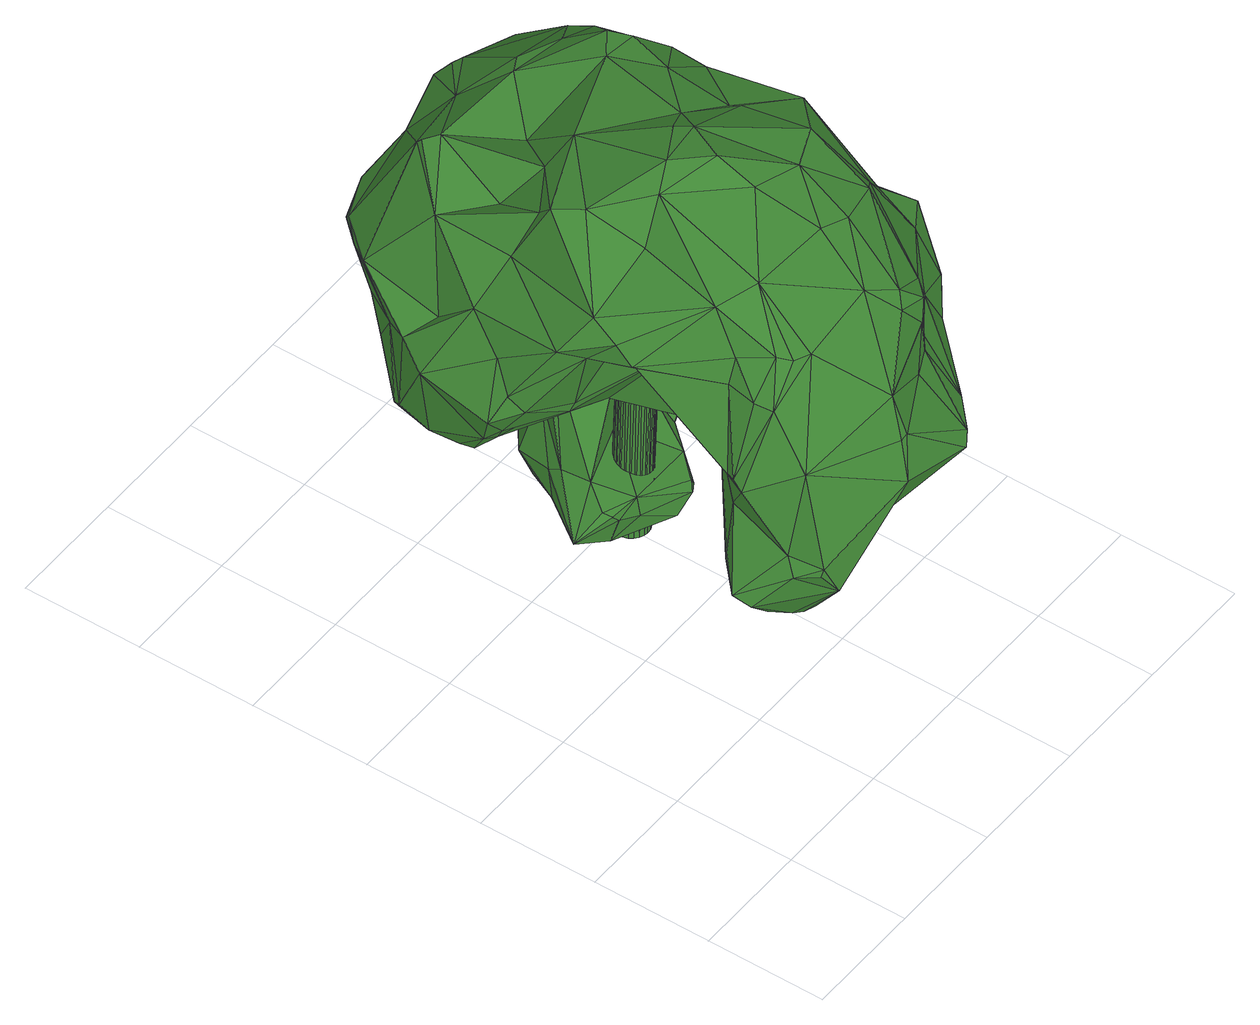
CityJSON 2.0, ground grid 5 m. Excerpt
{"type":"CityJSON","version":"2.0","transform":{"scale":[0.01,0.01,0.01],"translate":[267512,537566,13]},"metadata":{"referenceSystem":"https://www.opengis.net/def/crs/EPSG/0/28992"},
"CityObjects":{
"tree1":{"type":"SolitaryVegetationObject","attributes":{"gtid":63,"crown_width_m":21.58,"crown_median_z":23.55,"crown_r50_m":0.523,"crown_porosity":0.862,"trunk_H_m":10.44,"trunk_DBH_m":1.52,"trunk_radius_m":0.758,"trunk_base_height_m":13.11,"original_gtid":"63"},"geometry":[{"type":"Solid","lod":"3","boundaries":[[[[0,1,2]],[[3,4,5]],[[6,7,8]],[[9,10,11]],[[12,3,13]],[[14,15,16]],[[12,4,3]],[[12,17,4]],[[13,18,19]],[[20,21,22]],[[23,22,21]],[[24,25,26]],[[27,28,29]],[[30,31,15]],[[30,15,32]],[[33,34,35]],[[36,24,37]],[[38,24,36]],[[39,40,41]],[[42,43,44]],[[6,45,46]],[[47,48,49]],[[50,51,52]],[[53,54,55]],[[56,57,58]],[[55,54,59]],[[60,61,62]],[[63,64,65]],[[14,66,67]],[[51,12,68]],[[69,45,70]],[[46,45,69]],[[71,72,73]],[[65,57,56]],[[74,57,65]],[[75,76,77]],[[78,79,80]],[[81,82,0]],[[83,84,85]],[[86,87,88]],[[32,89,90]],[[91,45,6]],[[17,5,4]],[[92,16,93]],[[94,95,80]],[[96,33,35]],[[97,98,99]],[[100,101,53]],[[10,9,102]],[[103,104,105]],[[65,56,63]],[[106,107,108]],[[93,31,109]],[[110,52,51]],[[39,111,36]],[[9,40,82]],[[100,112,101]],[[90,113,114]],[[90,114,30]],[[71,115,116]],[[51,17,12]],[[117,118,119]],[[5,97,99]],[[120,121,122]],[[110,120,52]],[[115,71,123]],[[115,123,124]],[[125,23,109]],[[109,30,125]],[[105,126,127]],[[105,104,128]],[[54,129,130]],[[131,77,96]],[[132,21,20]],[[3,5,99]],[[3,99,133]],[[106,134,135]],[[68,135,134]],[[68,136,135]],[[68,12,136]],[[129,54,137]],[[138,54,53]],[[139,73,140]],[[139,140,141]],[[133,142,13]],[[143,144,78]],[[145,146,147]],[[69,148,149]],[[69,149,7]],[[94,150,85]],[[85,150,83]],[[151,63,56]],[[152,83,61]],[[133,13,3]],[[153,154,155]],[[156,75,157]],[[124,129,158]],[[41,40,159]],[[142,160,13]],[[161,162,85]],[[138,53,101]],[[163,75,131]],[[85,162,164]],[[165,145,166]],[[99,167,11]],[[146,117,168]],[[82,81,102]],[[169,170,171]],[[70,45,91]],[[146,118,117]],[[35,163,96]],[[116,172,72]],[[173,172,116]],[[135,107,106]],[[136,107,135]],[[107,136,19]],[[18,107,19]],[[46,7,6]],[[136,12,19]],[[158,174,175]],[[176,114,113]],[[108,107,177]],[[18,177,107]],[[101,67,178]],[[158,129,174]],[[179,180,118]],[[181,14,16]],[[123,182,124]],[[60,182,123]],[[13,160,18]],[[175,174,137]],[[174,129,137]],[[183,152,184]],[[13,19,12]],[[101,112,67]],[[185,161,84]],[[185,84,186]],[[156,157,187]],[[188,48,47]],[[138,105,128]],[[127,126,178]],[[85,84,161]],[[189,182,190]],[[101,126,138]],[[75,191,157]],[[55,100,53]],[[177,18,160]],[[8,25,192]],[[145,147,193]],[[194,195,196]],[[197,179,24]],[[167,99,98]],[[27,161,28]],[[112,198,14]],[[67,112,14]],[[171,199,200]],[[14,198,32]],[[23,21,92]],[[32,198,112]],[[138,126,105]],[[191,187,157]],[[201,202,203]],[[204,81,205]],[[206,207,208]],[[207,206,209]],[[143,27,29]],[[109,31,30]],[[143,210,27]],[[22,42,20]],[[211,127,66]],[[212,39,166]],[[54,130,59]],[[161,210,162]],[[186,84,83]],[[213,162,210]],[[127,211,103]],[[105,127,103]],[[187,214,140]],[[215,160,142]],[[216,62,61]],[[202,168,217]],[[188,218,48]],[[177,219,108]],[[183,28,186]],[[144,79,78]],[[40,9,159]],[[85,164,213]],[[213,164,162]],[[217,218,220]],[[221,199,170]],[[221,170,96]],[[167,69,11]],[[46,69,7]],[[90,222,113]],[[44,223,20]],[[197,224,225]],[[38,6,226]],[[17,227,5]],[[193,147,208]],[[29,28,183]],[[220,202,217]],[[155,169,171]],[[228,134,229]],[[230,38,226]],[[1,231,2]],[[232,92,49]],[[109,23,93]],[[155,171,200]],[[155,200,153]],[[94,85,95]],[[47,203,188]],[[202,188,203]],[[34,214,187]],[[187,191,34]],[[143,213,210]],[[166,233,234]],[[116,234,233]],[[235,236,237]],[[214,34,169]],[[86,88,238]],[[133,10,204]],[[220,188,202]],[[28,161,185]],[[112,100,89]],[[112,89,32]],[[74,82,40]],[[74,40,57]],[[28,185,186]],[[69,167,148]],[[239,163,35]],[[186,152,183]],[[210,161,27]],[[240,16,92]],[[40,39,241]],[[140,214,141]],[[242,42,125]],[[11,69,243]],[[166,36,37]],[[33,96,170]],[[240,244,16]],[[181,244,240]],[[181,16,244]],[[78,213,143]],[[21,47,49]],[[80,213,78]],[[209,199,221]],[[139,184,152]],[[245,184,139]],[[124,130,129]],[[88,144,238]],[[113,87,246]],[[8,230,226]],[[8,226,6]],[[144,247,238]],[[32,90,30]],[[248,249,227]],[[222,250,113]],[[188,220,218]],[[249,97,5]],[[32,15,14]],[[192,24,230]],[[93,15,31]],[[16,15,93]],[[34,33,170]],[[34,170,169]],[[225,224,122]],[[225,122,180]],[[205,81,251]],[[47,132,203]],[[177,160,2]],[[2,160,215]],[[232,240,92]],[[11,243,9]],[[159,9,243]],[[9,82,102]],[[145,252,166]],[[36,111,38]],[[253,38,111]],[[254,175,255]],[[254,158,175]],[[131,75,77]],[[221,96,207]],[[256,235,257]],[[128,258,259]],[[200,260,153]],[[191,239,34]],[[151,261,257]],[[116,72,71]],[[150,94,262]],[[94,80,262]],[[169,245,214]],[[155,245,169]],[[247,29,154]],[[247,154,153]],[[233,263,173]],[[89,264,265]],[[24,26,197]],[[76,207,96]],[[266,86,260]],[[267,268,110]],[[68,269,51]],[[110,51,269]],[[270,271,108]],[[102,81,204]],[[272,211,66]],[[173,140,172]],[[90,89,222]],[[265,222,89]],[[37,24,146]],[[151,235,63]],[[254,255,273]],[[168,117,119]],[[119,274,218]],[[119,218,168]],[[48,218,274]],[[132,47,21]],[[168,218,217]],[[257,116,254]],[[145,165,37]],[[163,239,75]],[[275,276,237]],[[230,8,192]],[[118,277,119]],[[176,113,246]],[[249,5,227]],[[76,96,77]],[[10,278,11]],[[279,49,48]],[[232,49,279]],[[10,133,278]],[[119,277,274]],[[131,96,163]],[[35,34,239]],[[171,170,199]],[[70,91,280]],[[245,139,141]],[[25,98,97]],[[8,98,25]],[[200,209,260]],[[281,282,283]],[[138,284,54]],[[200,199,209]],[[137,255,175]],[[285,61,60]],[[285,60,71]],[[159,253,41]],[[11,278,99]],[[275,236,270]],[[150,262,250]],[[214,245,141]],[[286,181,240]],[[38,230,24]],[[134,106,229]],[[99,278,133]],[[86,238,260]],[[247,260,238]],[[191,75,239]],[[151,58,261]],[[152,186,83]],[[29,144,143]],[[247,144,29]],[[181,66,14]],[[158,115,124]],[[39,36,166]],[[268,267,287]],[[82,74,1]],[[56,58,151]],[[57,40,58]],[[261,58,166]],[[58,212,166]],[[288,197,26]],[[190,289,290]],[[219,177,2]],[[87,250,88]],[[79,88,250]],[[65,1,74]],[[137,291,255]],[[93,23,92]],[[29,183,154]],[[37,165,166]],[[24,192,25]],[[250,196,289]],[[234,257,261]],[[234,116,257]],[[179,146,24]],[[272,66,181]],[[291,137,284]],[[137,54,284]],[[187,140,156]],[[179,118,146]],[[101,178,126]],[[277,122,121]],[[21,49,92]],[[113,250,87]],[[292,293,258]],[[39,41,111]],[[140,173,294]],[[140,294,156]],[[270,258,293]],[[259,258,270]],[[52,122,50]],[[120,122,52]],[[225,180,179]],[[225,179,197]],[[216,190,62]],[[118,180,277]],[[61,83,150]],[[108,271,106]],[[269,295,110]],[[296,274,121]],[[296,121,120]],[[297,283,266]],[[145,37,146]],[[281,44,282]],[[281,283,298]],[[298,283,297]],[[122,277,180]],[[248,224,288]],[[288,224,197]],[[211,292,103]],[[270,293,271]],[[266,283,86]],[[122,224,50]],[[104,103,292]],[[232,279,240]],[[242,125,176]],[[254,115,158]],[[116,115,254]],[[255,299,256]],[[166,234,261]],[[205,251,215]],[[288,97,249]],[[288,25,97]],[[247,153,260]],[[209,266,260]],[[219,231,300]],[[298,206,201]],[[194,196,265]],[[58,40,241]],[[142,205,215]],[[276,300,64]],[[64,300,231]],[[26,25,288]],[[241,39,212]],[[61,285,152]],[[108,219,270]],[[289,195,290]],[[265,250,222]],[[190,290,189]],[[235,256,236]],[[116,233,173]],[[125,30,114]],[[123,71,60]],[[156,294,263]],[[63,235,237]],[[151,257,235]],[[228,301,267]],[[155,184,245]],[[190,216,289]],[[81,0,251]],[[196,250,265]],[[206,147,201]],[[203,132,223]],[[132,20,223]],[[201,203,223]],[[257,254,273]],[[273,256,257]],[[253,111,41]],[[223,44,281]],[[302,71,73]],[[273,255,256]],[[233,166,252]],[[209,297,266]],[[22,23,125]],[[208,147,206]],[[87,43,246]],[[176,246,43]],[[125,42,22]],[[223,281,298]],[[67,66,178]],[[127,178,66]],[[183,184,154]],[[104,258,128]],[[159,280,253]],[[193,263,252]],[[144,88,79]],[[86,43,87]],[[196,195,289]],[[193,252,145]],[[233,252,263]],[[291,284,299]],[[237,276,64]],[[64,63,237]],[[128,284,138]],[[243,280,159]],[[70,280,69]],[[243,69,280]],[[209,206,297]],[[298,297,206]],[[38,280,6]],[[6,280,91]],[[155,154,184]],[[0,82,1]],[[55,264,100]],[[89,100,264]],[[219,2,231]],[[43,86,282]],[[43,282,44]],[[65,64,231]],[[65,231,1]],[[61,150,216]],[[59,189,55]],[[289,216,150]],[[150,250,289]],[[59,130,189]],[[75,303,76]],[[156,263,303]],[[156,303,75]],[[20,42,44]],[[223,298,201]],[[221,207,209]],[[304,201,147]],[[152,302,139]],[[168,304,146]],[[285,302,152]],[[302,285,71]],[[299,128,305]],[[272,228,211]],[[181,301,272]],[[286,301,181]],[[228,272,301]],[[249,248,288]],[[50,224,248]],[[284,128,299]],[[120,110,268]],[[277,121,274]],[[292,306,293]],[[291,299,255]],[[120,268,279]],[[104,292,258]],[[215,251,2]],[[79,262,80]],[[250,262,79]],[[139,302,73]],[[106,306,229]],[[279,296,120]],[[172,140,73]],[[172,73,72]],[[125,114,176]],[[8,149,98]],[[7,149,8]],[[98,149,167]],[[148,167,149]],[[275,237,236]],[[265,264,194]],[[133,205,142]],[[133,204,205]],[[204,10,102]],[[259,236,305]],[[259,270,236]],[[128,259,305]],[[299,305,236]],[[299,236,256]],[[279,268,240]],[[286,287,301]],[[286,240,287]],[[301,287,267]],[[268,287,240]],[[269,68,295]],[[134,295,68]],[[62,182,60]],[[189,195,307]],[[290,195,189]],[[62,190,182]],[[228,267,295]],[[228,295,134]],[[110,295,267]],[[263,294,173]],[[202,304,168]],[[201,304,202]],[[241,212,58]],[[275,270,300]],[[275,300,276]],[[219,300,270]],[[283,308,86]],[[0,2,251]],[[193,208,76]],[[146,304,147]],[[208,207,76]],[[253,280,38]],[[307,195,194]],[[189,130,124]],[[55,189,307]],[[264,55,307]],[[264,307,194]],[[189,124,182]],[[80,95,213]],[[193,303,263]],[[193,76,303]],[[213,95,85]],[[271,293,306]],[[279,48,296]],[[274,296,48]],[[271,306,106]],[[228,229,306]],[[292,211,306]],[[228,306,211]],[[227,309,248]],[[176,43,242]],[[242,43,42]],[[17,309,227]],[[51,309,17]],[[283,282,308]],[[308,282,86]],[[248,309,50]],[[50,309,51]],[[310,311,312]],[[310,312,313]],[[313,312,314]],[[313,314,315]],[[312,311,316]],[[312,316,314]],[[314,316,317]],[[314,317,315]],[[316,311,318]],[[316,318,317]],[[317,318,319]],[[317,319,315]],[[318,311,320]],[[318,320,319]],[[319,320,321]],[[319,321,315]],[[320,311,322]],[[320,322,321]],[[321,322,323]],[[321,323,315]],[[322,311,324]],[[322,324,323]],[[323,324,325]],[[323,325,315]],[[324,311,326]],[[324,326,325]],[[325,326,327]],[[325,327,315]],[[326,311,328]],[[326,328,327]],[[327,328,329]],[[327,329,315]],[[328,311,330]],[[328,330,329]],[[329,330,331]],[[329,331,315]],[[330,311,332]],[[330,332,331]],[[331,332,333]],[[331,333,315]],[[332,311,334]],[[332,334,333]],[[333,334,335]],[[333,335,315]],[[334,311,336]],[[334,336,335]],[[335,336,337]],[[335,337,315]],[[336,311,338]],[[336,338,337]],[[337,338,339]],[[337,339,315]],[[338,311,340]],[[338,340,339]],[[339,340,341]],[[339,341,315]],[[340,311,342]],[[340,342,341]],[[341,342,343]],[[341,343,315]],[[342,311,344]],[[342,344,343]],[[343,344,345]],[[343,345,315]],[[344,311,346]],[[344,346,345]],[[345,346,347]],[[345,347,315]],[[346,311,348]],[[346,348,347]],[[347,348,349]],[[347,349,315]],[[348,311,350]],[[348,350,349]],[[349,350,351]],[[349,351,315]],[[350,311,352]],[[350,352,351]],[[351,352,353]],[[351,353,315]],[[352,311,354]],[[352,354,353]],[[353,354,355]],[[353,355,315]],[[354,311,356]],[[354,356,355]],[[355,356,357]],[[355,357,315]],[[356,311,358]],[[356,358,357]],[[357,358,359]],[[357,359,315]],[[358,311,310]],[[358,310,359]],[[359,310,313]],[[359,313,315]]]]}]}
},
"vertices":[
[1295,357,1396],[1459,470,1393],[1303,385,1659],[664,393,1794],[591,416,1806],[442,396,1681],[436,417,663],[305,394,803],[290,467,834],[1163,73,1101],[871,120,1380],[809,72,1220],[665,624,2016],[990,396,1846],[959,2167,1805],[820,2284,1675],[610,2085,1905],[543,459,1838],[1152,583,1971],[1019,607,2010],[475,2145,1003],[420,2066,1160],[557,2247,1096],[502,2283,1364],[745,850,1092],[400,544,1170],[454,613,1285],[1521,2478,102],[1568,2339,76],[1333,2348,104],[852,2384,1370],[675,2373,1503],[1117,2377,1656],[805,1434,125],[1065,1270,122],[799,1370,153],[890,721,959],[907,974,921],[545,583,800],[987,622,1034],[1235,349,1016],[908,581,1012],[639,2179,823],[882,2323,687],[604,2132,764],[517,316,655],[458,324,693],[245,1898,987],[138,1730,1328],[213,1859,1375],[297,911,1720],[510,699,1977],[292,979,1794],[1536,2076,1672],[1774,2071,1411],[1691,2169,1402],[1702,660,1084],[1616,562,1014],[1426,799,991],[1764,2107,1389],[1667,2017,776],[1649,2074,568],[1683,2121,755],[1739,706,1184],[1735,700,1504],[1702,574,1234],[1062,1987,1950],[1130,2023,1944],[697,1084,2164],[499,150,873],[560,297,660],[1703,1754,685],[1684,1523,591],[1679,1566,584],[1574,475,1175],[897,1326,319],[828,1479,363],[764,1380,318],[1425,2655,180],[1434,2629,384],[1477,2639,386],[1236,309,1396],[1308,200,1170],[1716,2347,184],[1720,2417,159],[1712,2563,259],[939,2384,632],[1018,2489,731],[1306,2401,709],[1250,2405,1426],[1184,2432,1435],[556,315,653],[333,2120,1512],[497,2302,1490],[1648,2563,322],[1643,2588,264],[654,1427,220],[316,446,1345],[398,302,1046],[446,258,1438],[1447,2256,1659],[1433,2019,1858],[1200,96,1147],[1362,1679,2066],[1487,1600,1954],[1467,1728,1940],[1007,1153,2213],[1149,796,2112],[1331,878,2100],[528,2334,1444],[301,1085,1863],[909,629,991],[1195,2307,1720],[1193,2448,994],[871,2341,1282],[1762,1599,991],[1756,1372,789],[379,1346,1180],[351,1224,1268],[196,1410,1182],[215,1185,1699],[154,1356,1421],[280,1099,1667],[1641,1931,999],[1932,1891,1157],[595,2283,1134],[1422,1891,1939],[1323,1767,2074],[1605,1571,1796],[1890,1916,1288],[1886,1955,1252],[776,1345,305],[274,1941,952],[858,175,1553],[805,1128,2224],[914,985,2243],[929,832,2162],[1897,1771,1374],[1561,1882,1741],[1380,1711,263],[1345,1485,235],[1368,1589,162],[1094,307,1713],[1424,2621,156],[1387,2562,311],[940,1124,934],[691,1301,1007],[861,1595,893],[428,177,984],[379,265,967],[1571,2455,413],[1725,723,1098],[1560,2080,183],[1166,2050,131],[1328,2111,91],[1194,1928,93],[1212,1348,279],[1156,1275,223],[1978,1784,1185],[937,222,964],[1131,344,1767],[1688,2484,114],[1680,2517,127],[803,1335,274],[1670,2543,152],[958,1055,906],[1236,1007,852],[436,169,1020],[329,1523,978],[930,1745,128],[846,1662,160],[927,1803,128],[1626,1484,612],[1574,1481,652],[1934,1793,1315],[1939,1756,1287],[968,2426,876],[1358,641,1917],[1282,1933,1968],[708,1033,1374],[358,1206,1313],[645,2005,1963],[1709,2160,905],[1540,2170,88],[1363,1837,113],[1678,2366,114],[1713,2306,136],[1216,1308,139],[232,1758,950],[1697,2096,1164],[1716,2241,888],[1138,1255,189],[388,564,913],[1096,1542,770],[1511,2381,997],[1601,2324,989],[1547,2401,874],[517,667,1356],[1159,2327,1711],[899,1847,246],[1031,1945,195],[633,1796,978],[295,1697,909],[275,1921,943],[1123,253,1398],[1203,295,1570],[934,1758,747],[826,1610,350],[940,1718,756],[1010,1830,445],[1565,2546,111],[1218,1693,2075],[1360,831,1031],[1586,2607,165],[1292,1457,110],[1232,310,1664],[1670,2219,698],[268,1583,934],[183,1481,1110],[1480,726,1795],[255,1639,935],[839,1674,302],[1273,2464,1026],[584,2098,791],[324,915,1690],[458,1104,1584],[458,554,787],[432,477,1685],[838,1558,2066],[975,1222,2199],[418,590,846],[1608,617,1517],[314,1775,1446],[1370,1437,867],[1451,1127,1064],[1732,1077,1343],[1564,1187,1609],[1714,1048,1356],[1252,2281,361],[903,1315,229],[426,1873,1813],[1226,542,1168],[721,2169,854],[861,182,984],[606,2059,1937],[1362,1641,124],[992,2452,844],[1247,2262,151],[449,599,1694],[332,495,1367],[1328,2423,718],[1237,318,1602],[1200,1432,827],[706,406,968],[1770,1448,1157],[1787,1384,1301],[1757,1250,1330],[1753,1178,1225],[1473,1441,1961],[1487,1308,1828],[1173,2140,286],[1457,942,999],[1495,2602,402],[1193,1572,665],[1340,2274,1406],[1355,2465,1044],[1283,2188,425],[473,1400,2083],[428,1539,1801],[576,1057,2005],[1518,1043,2003],[1308,1163,2065],[885,1801,1856],[1786,1344,1245],[91,1398,1313],[1536,1053,1631],[1638,814,1595],[196,1308,1335],[835,118,1378],[282,1598,1622],[593,335,682],[609,2125,763],[883,2317,682],[902,2272,706],[1648,1739,1620],[1640,1992,552],[590,1706,1832],[515,1478,1988],[361,542,1348],[1580,2385,845],[1642,2300,949],[1634,1598,1496],[1310,1490,2060],[1306,1216,2035],[1330,1651,407],[535,1288,2100],[217,1447,1510],[1025,2085,768],[718,2051,852],[1610,1495,1595],[1612,784,1625],[708,1594,1991],[1561,1889,592],[1086,1560,387],[705,1607,981],[1571,1439,1645],[1108,1285,2118],[1571,2251,1035],[897,2318,677],[486,594,1802],[1101,1443,9],[1025,1445,11],[1099,1463,10],[1120,1420,1054],[1118,1439,1054],[1044,1421,1055],[1091,1481,11],[1111,1458,1055],[1080,1497,11],[1099,1474,1055],[1064,1510,12],[1083,1486,1056],[1046,1518,12],[1065,1494,1056],[1027,1521,13],[1046,1497,1057],[1007,1519,13],[1026,1495,1057],[989,1511,13],[1008,1488,1057],[973,1500,13],[992,1476,1057],[960,1484,13],[979,1461,1057],[952,1466,13],[971,1443,1057],[949,1447,12],[968,1423,1057],[951,1427,12],[971,1403,1056],[959,1409,11],[978,1385,1056],[970,1393,11],[989,1369,1055],[986,1380,10],[1005,1357,1054],[1004,1372,10],[1023,1349,1054],[1023,1369,9],[1042,1346,1054],[1043,1371,9],[1062,1348,1053],[1061,1379,9],[1080,1355,1053],[1077,1390,9],[1096,1367,1053],[1090,1406,9],[1109,1382,1053],[1098,1424,9],[1117,1400,1053]
]}
